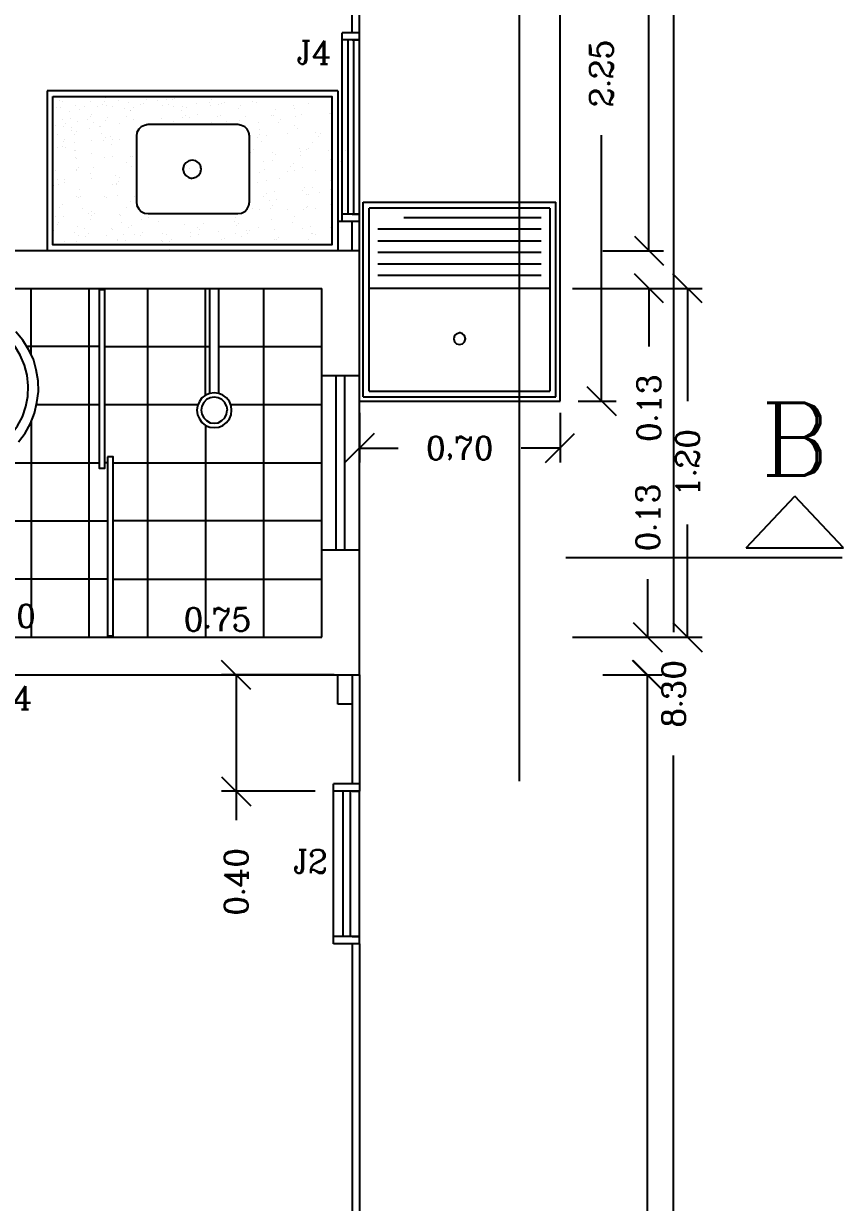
# Model space of a CAD drawing. Extents: x -7 to 295, y -11 to 39.
# Drawn here: x 162.625 to 165.446, y 18.774 to 22.831 of the extents above; entities that cross this region are included whole.
import ezdxf
from ezdxf.enums import TextEntityAlignment as Align

# ---------------------------------------------------------------- set-up
doc = ezdxf.new("R2010")
doc.units = 0
doc.header["$LTSCALE"] = 20
doc.linetypes.add('DASHED2', pattern=[0.375, 0.25, -0.125])
doc.layers.get('0').update_dxf_attribs({"linetype": 'CONTINUOUS'})
doc.layers.get('DEFPOINTS').update_dxf_attribs({"linetype": 'CONTINUOUS'})
for name, color, linetype in [('APARELHO', 1, 'CONTINUOUS'), ('CORTES', 6, 'CONTINUOUS'), ('COTAS', 244, 'CONTINUOUS'), ('DIM', 244, 'CONTINUOUS'), ('EQUIPAMENTO', 244, 'CONTINUOUS'), ('JANELA', 5, 'CONTINUOUS'), ('PAREDALV', 7, 'CONTINUOUS'), ('PAREDE', 250, 'CONTINUOUS'), ('PEN33', 7, 'CONTINUOUS'), ('PEN7', 7, 'CONTINUOUS'), ('PISO', 30, 'CONTINUOUS'), ('PORTA', 1, 'CONTINUOUS'), ('TEXTO', 244, 'CONTINUOUS'), ('VISTAP', 244, 'CONTINUOUS')]:
    doc.layers.add(name, color=color, linetype=linetype)
doc.styles.add('ROMANC', font='romanc.shx', dxfattribs={"height": 0.08})
doc.dimstyles.new('ROMANC', dxfattribs={"dimtxt": 0.1, "dimasz": 0.18, "dimexe": 0.05, "dimexo": 0.0625, "dimgap": 0.09, "dimtad": 0, "dimzin": 0, "dimtxsty": 'ROMANC', "dimblk1": 'NONE', "dimblk2": 'NONE', "dimsah": 1, "dimcen": 0.09, "dimclrd": 244, "dimclre": 244, "dimclrt": 244, "dimazin": 3, "dimtfac": 1, "dimtdec": 4, "dimtofl": 0, "dimtmove": 0, "dimatfit": 3, "dimtolj": 1, "dimtzin": 0})

# ---------------------------------------------------------------- blocks, each defined once
blk = doc.blocks.new('*X54')
at = {"color": 0, "linetype": 'CONTINUOUS'}
for p, q in [((5.852, -1.3009), (5.852, -1.3009)), ((5.8871, -1.3094), (5.8871, -1.3094)), ((5.8891, -1.3039), (5.8891, -1.3039)), ((5.9576, -1.3383), (5.9576, -1.3383)), ((6.015, -1.31), (6.015, -1.31)), ((6.0448, -1.3037), (6.0448, -1.3037)), ((6.1171, -1.3029), (6.1171, -1.3029)), ((6.15, -1.3052), (6.15, -1.3052)), ((6.2005, -1.3034), (6.2005, -1.3034)), ((6.2809, -1.3035), (6.2809, -1.3035)), ((5.8324, -1.3674), (5.8324, -1.3674)), ((5.9547, -1.3563), (5.9547, -1.3563)), ((5.9668, -1.3468), (5.9668, -1.3468)), ((5.9882, -1.3671), (5.9882, -1.3671)), ((6.0856, -1.3546), (6.0856, -1.3546)), ((6.1439, -1.3668), (6.1439, -1.3668)), ((6.1606, -1.3428), (6.1606, -1.3428)), ((6.2135, -1.3552), (6.2135, -1.3552)), ((6.2758, -1.3746), (6.2758, -1.3746)), ((6.2996, -1.3665), (6.2996, -1.3665)), ((6.3018, -1.3711), (6.3018, -1.3711)), ((5.8535, -1.3808), (5.8535, -1.3808)), ((5.8902, -1.4058), (5.8902, -1.4058)), ((5.9387, -1.4189), (5.9387, -1.4189)), ((6.0066, -1.41), (6.0066, -1.41)), ((6.0092, -1.3805), (6.0092, -1.3805)), ((6.0103, -1.3867), (6.0103, -1.3867)), ((6.0181, -1.4064), (6.0181, -1.4064)), ((6.0327, -1.4066), (6.0327, -1.4066)), ((6.0733, -1.4012), (6.0733, -1.4012)), ((6.1412, -1.3923), (6.1412, -1.3923)), ((6.1532, -1.4015), (6.1532, -1.4015)), ((6.1649, -1.3802), (6.1649, -1.3802)), ((6.1672, -1.3888), (6.1672, -1.3888)), ((6.2079, -1.3835), (6.2079, -1.3835)), ((6.2104, -1.3884), (6.2104, -1.3884)), ((6.2196, -1.3968), (6.2196, -1.3968)), ((6.284, -1.3998), (6.284, -1.3998)), ((6.3206, -1.3799), (6.3206, -1.3799)), ((5.86, -1.4305), (5.86, -1.4305)), ((5.872, -1.4277), (5.872, -1.4277)), ((5.8981, -1.4243), (5.8981, -1.4243)), ((5.9294, -1.4291), (5.9294, -1.4291)), ((5.9578, -1.4526), (5.9578, -1.4526)), ((6.0601, -1.4323), (6.0601, -1.4323)), ((6.0693, -1.4407), (6.0693, -1.4407)), ((6.0851, -1.4289), (6.0851, -1.4289)), ((6.0887, -1.451), (6.0887, -1.451)), ((6.2166, -1.4516), (6.2166, -1.4516)), ((6.2408, -1.4286), (6.2408, -1.4286)), ((6.2631, -1.4367), (6.2631, -1.4367)), ((5.8728, -1.4926), (5.8728, -1.4926)), ((5.9098, -1.4761), (5.9098, -1.4761)), ((5.919, -1.4846), (5.919, -1.4846)), ((6.0285, -1.4923), (6.0285, -1.4923)), ((6.1128, -1.4806), (6.1128, -1.4806)), ((6.1563, -1.4978), (6.1563, -1.4978)), ((6.1842, -1.492), (6.1842, -1.492)), ((6.2872, -1.4962), (6.2872, -1.4962)), ((6.3129, -1.4823), (6.3129, -1.4823)), ((6.3219, -1.4979), (6.3219, -1.4979)), ((6.3221, -1.4907), (6.3221, -1.4907)), ((5.8934, -1.5021), (5.8934, -1.5021)), ((5.8939, -1.506), (5.8939, -1.506)), ((5.9625, -1.5244), (5.9625, -1.5244)), ((6.0213, -1.5027), (6.0213, -1.5027)), ((6.0496, -1.5057), (6.0496, -1.5057)), ((6.0527, -1.5334), (6.0527, -1.5334)), ((6.0788, -1.53), (6.0788, -1.53)), ((6.1194, -1.5246), (6.1194, -1.5246)), ((6.1625, -1.5262), (6.1625, -1.5262)), ((6.1718, -1.5346), (6.1718, -1.5346)), ((6.1873, -1.5157), (6.1873, -1.5157)), ((6.2053, -1.5054), (6.2053, -1.5054)), ((6.2133, -1.5122), (6.2133, -1.5122)), ((6.254, -1.5069), (6.254, -1.5069)), ((5.8502, -1.56), (5.8502, -1.56)), ((5.9181, -1.5511), (5.9181, -1.5511)), ((5.9442, -1.5477), (5.9442, -1.5477)), ((5.961, -1.549), (5.961, -1.549)), ((5.9698, -1.5543), (5.9698, -1.5543)), ((5.9848, -1.5423), (5.9848, -1.5423)), ((6.0122, -1.57), (6.0122, -1.57)), ((6.0215, -1.5785), (6.0215, -1.5785)), ((6.0919, -1.5473), (6.0919, -1.5473)), ((6.1255, -1.5541), (6.1255, -1.5541)), ((6.2153, -1.5745), (6.2153, -1.5745)), ((6.2198, -1.5479), (6.2198, -1.5479)), ((6.2812, -1.5538), (6.2812, -1.5538)), ((5.8619, -1.6139), (5.8619, -1.6139)), ((5.8712, -1.6224), (5.8712, -1.6224)), ((5.8965, -1.5984), (5.8965, -1.5984)), ((5.9132, -1.6178), (5.9132, -1.6178)), ((6.265, -1.6201), (6.265, -1.6201)), ((6.2903, -1.5925), (6.2903, -1.5925)), ((5.9147, -1.6622), (5.9147, -1.6622)), ((6.2334, -1.639), (6.2334, -1.639)), ((6.2457, -1.6306), (6.2457, -1.6306)), ((6.2594, -1.6356), (6.2594, -1.6356)), ((6.2742, -1.6285), (6.2742, -1.6285)), ((6.3001, -1.6303), (6.3001, -1.6303)), ((5.8545, -1.6798), (5.8545, -1.6798)), ((5.8557, -1.6888), (5.8557, -1.6888)), ((5.8963, -1.6834), (5.8963, -1.6834)), ((5.8997, -1.6948), (5.8997, -1.6948)), ((6.2935, -1.6889), (6.2935, -1.6889)), ((6.3177, -1.6684), (6.3177, -1.6684)), ((6.3216, -1.679), (6.3216, -1.679)), ((6.265, -1.7424), (6.265, -1.7424)), ((5.8322, -1.7465), (5.8322, -1.7465)), ((6.2795, -1.7624), (6.2795, -1.7624)), ((6.2861, -1.7558), (6.2861, -1.7558)), ((6.3055, -1.759), (6.3055, -1.759)), ((5.8668, -1.8), (5.8668, -1.8)), ((5.8758, -1.8156), (5.8758, -1.8156)), ((5.8949, -1.805), (5.8949, -1.805)), ((5.9018, -1.8122), (5.9018, -1.8122)), ((5.9028, -1.7911), (5.9028, -1.7911)), ((6.0669, -1.8017), (6.0669, -1.8017)), ((6.0761, -1.8102), (6.0761, -1.8102)), ((6.077, -1.7891), (6.077, -1.7891)), ((6.2699, -1.8062), (6.2699, -1.8062)), ((6.2966, -1.7852), (6.2966, -1.7852)), ((5.8354, -1.8429), (5.8354, -1.8429)), ((5.9166, -1.8456), (5.9166, -1.8456)), ((5.9258, -1.8541), (5.9258, -1.8541)), ((6.3197, -1.8518), (6.3197, -1.8518)), ((6.3289, -1.8602), (6.3289, -1.8602)), ((5.8383, -1.8685), (5.8383, -1.8685)), ((5.8593, -1.8819), (5.8593, -1.8819)), ((5.906, -1.8875), (5.906, -1.8875)), ((6.2577, -1.8948), (6.2577, -1.8948)), ((6.2998, -1.8815), (6.2998, -1.8815)), ((6.3054, -1.8676), (6.3054, -1.8676)), ((6.3256, -1.8858), (6.3256, -1.8858)), ((6.3265, -1.881), (6.3265, -1.881)), ((5.8385, -1.9392), (5.8385, -1.9392)), ((5.9219, -1.939), (5.9219, -1.939)), ((6.2324, -1.9333), (6.2324, -1.9333)), ((6.2467, -1.9297), (6.2467, -1.9297)), ((5.8539, -1.9479), (5.8539, -1.9479)), ((5.8688, -1.9834), (5.8688, -1.9834)), ((5.9091, -1.9838), (5.9091, -1.9838)), ((6.037, -1.9844), (6.037, -1.9844)), ((6.1721, -1.9796), (6.1721, -1.9796)), ((6.3029, -1.9779), (6.3029, -1.9779)), ((5.878, -1.9919), (5.878, -1.9919)), ((5.8786, -1.9937), (5.8786, -1.9937)), ((5.8997, -2.0071), (5.8997, -2.0071)), ((6.0344, -1.9934), (6.0344, -1.9934)), ((6.0554, -2.0068), (6.0554, -2.0068)), ((6.0718, -1.9878), (6.0718, -1.9878)), ((6.1901, -1.9931), (6.1901, -1.9931)), ((6.2111, -2.0065), (6.2111, -2.0065)), ((6.2371, -2.0269), (6.2371, -2.0269)), ((6.2632, -2.0235), (6.2632, -2.0235)), ((6.2719, -1.9896), (6.2719, -1.9896)), ((6.2811, -1.998), (6.2811, -1.998)), ((6.3038, -2.0182), (6.3038, -2.0182)), ((5.8417, -2.0356), (5.8417, -2.0356)), ((5.9215, -2.0317), (5.9215, -2.0317)), ((5.9679, -2.0624), (5.9679, -2.0624)), ((5.9756, -2.0555), (5.9756, -2.0555)), ((5.9767, -2.0307), (5.9767, -2.0307)), ((5.994, -2.0589), (5.994, -2.0589)), ((6.0346, -2.0536), (6.0346, -2.0536)), ((6.1025, -2.0447), (6.1025, -2.0447)), ((6.1076, -2.029), (6.1076, -2.029)), ((6.1216, -2.0334), (6.1216, -2.0334)), ((6.1286, -2.0412), (6.1286, -2.0412)), ((6.1308, -2.0419), (6.1308, -2.0419)), ((6.1313, -2.0552), (6.1313, -2.0552)), ((6.1692, -2.0359), (6.1692, -2.0359)), ((6.2355, -2.0296), (6.2355, -2.0296)), ((6.287, -2.0549), (6.287, -2.0549)), ((6.3246, -2.0379), (6.3246, -2.0379)), ((5.8334, -2.0801), (5.8334, -2.0801)), ((5.8594, -2.0767), (5.8594, -2.0767)), ((5.9, -2.0713), (5.9, -2.0713)), ((5.9123, -2.0801), (5.9123, -2.0801)), ((5.9712, -2.0773), (5.9712, -2.0773)), ((5.9805, -2.0858), (5.9805, -2.0858)), ((6.0402, -2.0808), (6.0402, -2.0808)), ((6.1743, -2.0817), (6.1743, -2.0817)), ((6.1752, -2.0759), (6.1752, -2.0759)), ((6.3061, -2.0742), (6.3061, -2.0742)), ((5.8302, -2.1297), (5.8302, -2.1297)), ((5.8448, -2.1319), (5.8448, -2.1319)), ((5.919, -2.1189), (5.919, -2.1189)), ((5.9401, -2.1323), (5.9401, -2.1323)), ((5.9799, -2.127), (5.9799, -2.127)), ((6.024, -2.1256), (6.024, -2.1256)), ((6.0747, -2.1186), (6.0747, -2.1186)), ((6.0958, -2.132), (6.0958, -2.132)), ((6.1108, -2.1254), (6.1108, -2.1254)), ((6.224, -2.1273), (6.224, -2.1273)), ((6.2304, -2.1183), (6.2304, -2.1183)), ((6.2333, -2.1358), (6.2333, -2.1358)), ((6.2387, -2.126), (6.2387, -2.126)), ((6.2515, -2.1317), (6.2515, -2.1317)), ((6.3093, -2.1469), (6.3093, -2.1469)), ((5.8603, -2.1809), (5.8603, -2.1809)), ((5.8737, -2.1695), (5.8737, -2.1695)), ((5.9154, -2.1765), (5.9154, -2.1765)), ((6.014, -2.1858), (6.014, -2.1858)), ((6.016, -2.1807), (6.016, -2.1807)), ((6.0401, -2.1823), (6.0401, -2.1823)), ((6.0433, -2.1771), (6.0433, -2.1771)), ((6.0737, -2.1712), (6.0737, -2.1712)), ((6.0807, -2.177), (6.0807, -2.177)), ((6.0829, -2.1797), (6.0829, -2.1797)), ((6.1486, -2.168), (6.1486, -2.168)), ((6.1717, -2.1804), (6.1717, -2.1804)), ((6.1747, -2.1646), (6.1747, -2.1646)), ((6.1784, -2.1722), (6.1784, -2.1722)), ((6.2153, -2.1593), (6.2153, -2.1593)), ((6.2768, -2.1757), (6.2768, -2.1757)), ((6.2832, -2.1503), (6.2832, -2.1503)), ((6.3092, -2.1706), (6.3092, -2.1706)), ((6.3274, -2.1801), (6.3274, -2.1801)), ((5.848, -2.2282), (5.848, -2.2282)), ((5.8795, -2.2035), (5.8795, -2.2035)), ((5.9055, -2.2001), (5.9055, -2.2001)), ((5.9234, -2.2151), (5.9234, -2.2151)), ((5.9326, -2.2236), (5.9326, -2.2236)), ((5.9461, -2.1947), (5.9461, -2.1947)), ((5.983, -2.2234), (5.983, -2.2234)), ((6.1139, -2.2217), (6.1139, -2.2217)), ((6.1264, -2.2195), (6.1264, -2.2195)), ((6.2418, -2.2223), (6.2418, -2.2223)), ((6.3265, -2.2213), (6.3265, -2.2213)), ((6.3357, -2.2297), (6.3357, -2.2297)), ((5.9594, -2.2441), (5.9594, -2.2441)), ((5.9805, -2.2575), (5.9805, -2.2575)), ((6.1151, -2.2438), (6.1151, -2.2438)), ((6.1362, -2.2572), (6.1362, -2.2572)), ((6.2708, -2.2435), (6.2708, -2.2435)), ((6.2919, -2.2569), (6.2919, -2.2569))]:
    blk.add_line(p, q, dxfattribs=at)
blk = doc.blocks.new('*D65')
at = {"layer": 'DEFPOINTS', "color": 0, "linetype": 'BYBLOCK'}
for p in [(149.1784, 7.5459), (146.9784, 7.473), (149.1784, 7.473)]:
    blk.add_point(p, dxfattribs=at)
at = {"color": 244, "linetype": 'BYBLOCK', "insert": (148.0784, 7.5459), "char_height": 0.08, "attachment_point": 5, "style": 'ROMANC'}
blk.add_mtext('\\A1;2.20', dxfattribs=at)
blk = doc.blocks.new('_OBLIQUE')
at = {"color": 0, "linetype": 'BYBLOCK'}
blk.add_line((-0.5, -0.5), (0.5, 0.5), dxfattribs=at)
blk = doc.blocks.new('*D66')
at = {"layer": 'DEFPOINTS', "color": 0, "linetype": 'BYBLOCK'}
for p in [(146.8484, 7.343), (149.2834, 7.343), (149.2834, 7.2644)]:
    blk.add_point(p, dxfattribs=at)
at = {"color": 244, "linetype": 'BYBLOCK', "insert": (148.0659, 7.2644), "char_height": 0.08, "attachment_point": 5, "style": 'ROMANC'}
blk.add_mtext('\\A1;2.44', dxfattribs=at)
blk = doc.blocks.new('*D69')
at = {"color": 244, "linetype": 'BYBLOCK'}
for p, q in [((149.3459, 7.343), (149.5481, 7.343)), ((149.4981, 7.343), (149.4981, 5.4599)), ((149.4981, 3.153), (149.4981, 5.0361)), ((149.3459, 3.153), (149.5481, 3.153))]:
    blk.add_line(p, q, dxfattribs=at)
at = {"layer": 'DEFPOINTS', "color": 0, "linetype": 'BYBLOCK'}
for p in [(149.2834, 7.343), (149.2834, 3.153), (149.4981, 3.153)]:
    blk.add_point(p, dxfattribs=at)
at = {"color": 244, "linetype": 'BYBLOCK', "xscale": 0.1, "yscale": 0.1, "zscale": 0.1}
for p, rotation in [((149.4981, 7.343), 90), ((149.4981, 3.153), 270)]:
    blk.add_blockref('_OBLIQUE', p, dxfattribs=dict(at, rotation=rotation))
at = {"color": 244, "linetype": 'BYBLOCK', "insert": (149.4981, 5.248), "char_height": 0.08, "attachment_point": 5, "rotation": 90, "style": 'ROMANC'}
blk.add_mtext('\\A1;4.19', dxfattribs=at)
blk = doc.blocks.new('*D70')
at = {"color": 244, "linetype": 'BYBLOCK'}
for p, q in [((149.5001, 7.473), (149.5001, 7.673)), ((149.2409, 7.473), (149.5501, 7.473)), ((149.3459, 7.343), (149.5501, 7.343)), ((149.5001, 7.343), (149.5001, 7.343))]:
    blk.add_line(p, q, dxfattribs=at)
at = {"layer": 'DEFPOINTS', "color": 0, "linetype": 'BYBLOCK'}
for p in [(149.1784, 7.473), (149.5001, 7.473), (149.2834, 7.343)]:
    blk.add_point(p, dxfattribs=at)
at = {"color": 244, "linetype": 'BYBLOCK', "xscale": 0.1, "yscale": 0.1, "zscale": 0.1}
for p, rotation in [((149.5001, 7.473), 270), ((149.5001, 7.343), 90)]:
    blk.add_blockref('_OBLIQUE', p, dxfattribs=dict(at, rotation=rotation))
at = {"color": 244, "linetype": 'BYBLOCK', "insert": (149.5001, 7.8849), "char_height": 0.08, "attachment_point": 5, "rotation": 90, "style": 'ROMANC'}
blk.add_mtext('\\A1;0.13', dxfattribs=at)
blk = doc.blocks.new('*D71')
at = {"color": 244, "linetype": 'BYBLOCK'}
for p, q in [((149.3459, 8.803), (149.5541, 8.803)), ((149.5041, 8.803), (149.5041, 8.803)), ((149.2409, 8.673), (149.5541, 8.673)), ((149.5041, 8.673), (149.5041, 8.473))]:
    blk.add_line(p, q, dxfattribs=at)
at = {"layer": 'DEFPOINTS', "color": 0, "linetype": 'BYBLOCK'}
for p in [(149.2834, 8.803), (149.1784, 8.673), (149.5041, 8.673)]:
    blk.add_point(p, dxfattribs=at)
at = {"color": 244, "linetype": 'BYBLOCK', "xscale": 0.1, "yscale": 0.1, "zscale": 0.1}
for p, rotation in [((149.5041, 8.803), 270), ((149.5041, 8.673), 90)]:
    blk.add_blockref('_OBLIQUE', p, dxfattribs=dict(at, rotation=rotation))
at = {"color": 244, "linetype": 'BYBLOCK', "insert": (149.5041, 8.2611), "char_height": 0.08, "attachment_point": 5, "rotation": 90, "style": 'ROMANC'}
blk.add_mtext('\\A1;0.13', dxfattribs=at)
blk = doc.blocks.new('*D72')
at = {"color": 244, "linetype": 'BYBLOCK'}
for p, q in [((149.3459, 11.403), (149.5541, 11.403)), ((149.5041, 11.403), (149.5041, 10.3149)), ((149.5041, 8.803), (149.5041, 9.8911)), ((149.3459, 8.803), (149.5541, 8.803))]:
    blk.add_line(p, q, dxfattribs=at)
at = {"layer": 'DEFPOINTS', "color": 0, "linetype": 'BYBLOCK'}
for p in [(149.2834, 11.403), (149.2834, 8.803), (149.5041, 8.803)]:
    blk.add_point(p, dxfattribs=at)
at = {"color": 244, "linetype": 'BYBLOCK', "xscale": 0.1, "yscale": 0.1, "zscale": 0.1}
for p, rotation in [((149.5041, 11.403), 90), ((149.5041, 8.803), 270)]:
    blk.add_blockref('_OBLIQUE', p, dxfattribs=dict(at, rotation=rotation))
at = {"color": 244, "linetype": 'BYBLOCK', "insert": (149.5041, 10.103), "char_height": 0.08, "attachment_point": 5, "rotation": 90, "style": 'ROMANC'}
blk.add_mtext('\\A1;2.60', dxfattribs=at)
blk = doc.blocks.new('*D73')
at = {"color": 244, "linetype": 'BYBLOCK'}
for p, q in [((149.2409, 8.673), (149.687, 8.673)), ((149.637, 8.673), (149.637, 8.2849)), ((149.637, 7.473), (149.637, 7.8611)), ((149.2409, 7.473), (149.687, 7.473))]:
    blk.add_line(p, q, dxfattribs=at)
at = {"layer": 'DEFPOINTS', "color": 0, "linetype": 'BYBLOCK'}
for p in [(149.1784, 8.673), (149.1784, 7.473), (149.637, 7.473)]:
    blk.add_point(p, dxfattribs=at)
at = {"color": 244, "linetype": 'BYBLOCK', "xscale": 0.1, "yscale": 0.1, "zscale": 0.1}
for p, rotation in [((149.637, 8.673), 90), ((149.637, 7.473), 270)]:
    blk.add_blockref('_OBLIQUE', p, dxfattribs=dict(at, rotation=rotation))
at = {"color": 244, "linetype": 'BYBLOCK', "insert": (149.637, 8.073), "char_height": 0.08, "attachment_point": 5, "rotation": 90, "style": 'ROMANC'}
blk.add_mtext('\\A1;1.20', dxfattribs=at)
blk = doc.blocks.new('*D74')
at = {"color": 244, "linetype": 'BYBLOCK'}
for p, q in [((149.3709, 11.428), (150.4395, 11.428)), ((150.3895, 11.428), (150.3895, 7.4899)), ((150.3895, 3.128), (150.3895, 7.0661)), ((149.3709, 3.128), (150.4395, 3.128))]:
    blk.add_line(p, q, dxfattribs=at)
at = {"layer": 'DEFPOINTS', "color": 0, "linetype": 'BYBLOCK'}
for p in [(149.3084, 11.428), (149.3084, 3.128), (150.3895, 3.128)]:
    blk.add_point(p, dxfattribs=at)
at = {"color": 244, "linetype": 'BYBLOCK', "xscale": 0.1, "yscale": 0.1, "zscale": 0.1}
for p, rotation in [((150.3895, 11.428), 90), ((150.3895, 3.128), 270)]:
    blk.add_blockref('_OBLIQUE', p, dxfattribs=dict(at, rotation=rotation))
at = {"color": 244, "linetype": 'BYBLOCK', "insert": (150.3895, 7.278), "char_height": 0.08, "attachment_point": 5, "rotation": 90, "style": 'ROMANC'}
blk.add_mtext('\\A1;8.30', dxfattribs=at)
blk = doc.blocks.new('*D75')
at = {"color": 244, "linetype": 'BYBLOCK'}
for p, q in [((149.3084, 7.6605), (149.3084, 7.4894)), ((149.9985, 7.6605), (149.9985, 7.4894)), ((149.3084, 7.5394), (149.4415, 7.5394)), ((149.9985, 7.5394), (149.8653, 7.5394))]:
    blk.add_line(p, q, dxfattribs=at)
at = {"layer": 'DEFPOINTS', "color": 0, "linetype": 'BYBLOCK'}
for p in [(149.3084, 7.723), (149.9985, 7.723), (149.9985, 7.5394)]:
    blk.add_point(p, dxfattribs=at)
at = {"color": 244, "linetype": 'BYBLOCK', "xscale": 0.1, "yscale": 0.1, "zscale": 0.1, "rotation": 180}
blk.add_blockref('_OBLIQUE', (149.3084, 7.5394), dxfattribs=at)
at = {"color": 244, "linetype": 'BYBLOCK', "xscale": 0.1, "yscale": 0.1, "zscale": 0.1}
blk.add_blockref('_OBLIQUE', (149.9985, 7.5394), dxfattribs=at)
at = {"color": 244, "linetype": 'BYBLOCK', "insert": (149.6534, 7.5394), "char_height": 0.08, "attachment_point": 5, "style": 'ROMANC'}
blk.add_mtext('\\A1;{0,70}', dxfattribs=at)
blk = doc.blocks.new('*D77')
at = {"color": 244, "linetype": 'BYBLOCK'}
for p, q in [((149.2209, 7.343), (148.8339, 7.343)), ((148.8839, 7.343), (148.8839, 6.943)), ((149.1559, 6.943), (148.8339, 6.943)), ((148.8839, 6.943), (148.8839, 6.843))]:
    blk.add_line(p, q, dxfattribs=at)
at = {"layer": 'DEFPOINTS', "color": 0, "linetype": 'BYBLOCK'}
for p in [(149.2834, 7.343), (148.8839, 6.943), (149.2184, 6.943)]:
    blk.add_point(p, dxfattribs=at)
at = {"color": 244, "linetype": 'BYBLOCK', "xscale": 0.1, "yscale": 0.1, "zscale": 0.1}
for p, rotation in [((148.8839, 7.343), 90), ((148.8839, 6.943), 270)]:
    blk.add_blockref('_OBLIQUE', p, dxfattribs=dict(at, rotation=rotation))
at = {"color": 244, "linetype": 'BYBLOCK', "insert": (148.8839, 6.6311), "char_height": 0.08, "attachment_point": 5, "rotation": 90, "style": 'ROMANC'}
blk.add_mtext('\\A1;0.40', dxfattribs=at)
blk = doc.blocks.new('*D220')
at = {"color": 244, "linetype": 'BYBLOCK'}
for p, q in [((159.456, 16.5318), (159.456, 16.6499)), ((160.456, 16.5568), (160.456, 16.6499)), ((159.456, 16.5999), (159.7441, 16.5999)), ((160.456, 16.5999), (160.1679, 16.5999))]:
    blk.add_line(p, q, dxfattribs=at)
at = {"layer": 'DEFPOINTS', "color": 0, "linetype": 'BYBLOCK'}
for p in [(163.651, 20.7802), (162.9335, 20.7243), (163.651, 20.7193), (160.456, 16.5999), (159.456, 16.4693), (160.456, 16.4943)]:
    blk.add_point(p, dxfattribs=at)
at = {"color": 244, "linetype": 'BYBLOCK', "xscale": 0.1, "yscale": 0.1, "zscale": 0.1, "rotation": 180}
blk.add_blockref('_OBLIQUE', (159.456, 16.5999), dxfattribs=at)
at = {"color": 244, "linetype": 'BYBLOCK', "xscale": 0.1, "yscale": 0.1, "zscale": 0.1}
blk.add_blockref('_OBLIQUE', (160.456, 16.5999), dxfattribs=at)
at = {"color": 244, "linetype": 'BYBLOCK', "char_height": 0.08, "attachment_point": 5, "style": 'ROMANC'}
for s, insert in [('\\A1;{0.75}', (163.2923, 20.7802)), ('\\A1;1.00', (159.956, 16.5999))]:
    blk.add_mtext(s, dxfattribs=dict(at, insert=insert))
blk = doc.blocks.new('*D221')
at = {"color": 244, "linetype": 'BYBLOCK'}
for p, q in [((157.781, 25.2464), (157.781, 25.519)), ((163.781, 25.2464), (163.781, 25.519)), ((157.781, 25.469), (160.5691, 25.469)), ((163.781, 25.469), (160.9929, 25.469)), ((164.5336, 23.7859), (164.6638, 23.7859)), ((164.6138, 23.7859), (164.6138, 22.8708)), ((164.6138, 21.5319), (164.6138, 22.447)), ((164.5336, 21.5319), (164.6638, 21.5319))]:
    blk.add_line(p, q, dxfattribs=at)
at = {"layer": 'DEFPOINTS', "color": 0, "linetype": 'BYBLOCK'}
for p in [(163.781, 25.469), (157.781, 25.1839), (163.781, 25.1839), (164.4711, 23.7859), (164.4711, 21.5319), (164.6138, 21.5319)]:
    blk.add_point(p, dxfattribs=at)
at = {"color": 244, "linetype": 'BYBLOCK', "xscale": 0.1, "yscale": 0.1, "zscale": 0.1}
for p, rotation in [((157.781, 25.469), 180), ((164.6138, 23.7859), 90), ((164.6138, 21.5319), 270)]:
    blk.add_blockref('_OBLIQUE', p, dxfattribs=dict(at, rotation=rotation))
blk.add_blockref('_OBLIQUE', (163.781, 25.469), dxfattribs=at)
at = {"color": 244, "linetype": 'BYBLOCK', "insert": (160.781, 25.469), "char_height": 0.08, "attachment_point": 5, "style": 'ROMANC'}
blk.add_mtext('\\A1;6.00', dxfattribs=at)
at = {"color": 244, "linetype": 'BYBLOCK', "insert": (164.6138, 22.6589), "char_height": 0.08, "attachment_point": 5, "rotation": 90, "style": 'ROMANC'}
blk.add_mtext('\\A1;2.25', dxfattribs=at)

msp = doc.modelspace()

# ---------------------------------------------------------------- linework, layer by layer
at = {"layer": 'APARELHO', "color": 244}
for points in [[(163.7941, 22.2159), (164.4566, 22.2159)], [(163.7941, 21.5459), (163.7941, 22.2159)], [(164.4366, 22.1959), (163.8141, 22.1959)], [(163.8141, 21.5659), (163.8141, 22.1959)], [(164.4366, 22.1959), (164.4366, 21.5659)], [(164.4566, 21.5459), (164.4566, 22.2159)], [(163.9341, 22.1634), (164.4066, 22.1634)], [(164.4066, 22.1234), (163.8441, 22.1234)], [(163.8441, 22.0834), (164.4066, 22.0834)], [(164.4066, 22.0434), (163.8441, 22.0434)], [(163.8441, 22.0034), (164.4066, 22.0034)], [(164.4066, 21.9634), (163.8441, 21.9634)], [(163.266, 21.558), (163.266, 21.9193)], [(163.296, 21.9193), (163.296, 21.558)], [(163.8141, 21.9197), (164.4366, 21.9197)], [(162.6073, 21.3918), (162.6298, 21.4218), (162.6485, 21.4543), (162.6623, 21.4905), (162.671, 21.5268), (162.676, 21.5643), (162.6748, 21.6018), (162.6685, 21.6393), (162.6585, 21.6755), (162.6423, 21.7093), (162.6223, 21.7418), (162.5985, 21.7705)], [(164.1154, 21.7634), (164.1079, 21.7572), (164.1054, 21.7459), (164.1079, 21.7359), (164.1154, 21.7284), (164.1254, 21.7259), (164.1354, 21.7284), (164.1429, 21.7359), (164.1454, 21.7459), (164.1429, 21.7572), (164.1354, 21.7634), (164.1254, 21.7672)], [(164.1154, 21.7634), (164.1254, 21.7672)], [(162.5823, 21.4168), (162.6035, 21.4468), (162.621, 21.478), (162.6323, 21.513), (162.6398, 21.548), (162.641, 21.5843), (162.6373, 21.6205), (162.6285, 21.6555), (162.6135, 21.6893), (162.5948, 21.7205)], [(163.341, 21.5005), (163.3398, 21.5155), (163.3335, 21.5305), (163.3235, 21.543), (163.311, 21.5518), (163.2973, 21.558), (163.281, 21.5605), (163.266, 21.558), (163.251, 21.5518), (163.2385, 21.543), (163.2298, 21.5305), (163.2235, 21.5155), (163.221, 21.5005), (163.2235, 21.4843), (163.2298, 21.4705), (163.2385, 21.458), (163.251, 21.448), (163.266, 21.4418), (163.281, 21.4405), (163.2973, 21.4418), (163.311, 21.448), (163.3235, 21.458), (163.3335, 21.4705), (163.3398, 21.4843), (163.341, 21.5005)], [(163.3235, 21.5143), (163.3173, 21.5268), (163.3073, 21.5368), (163.2948, 21.543), (163.281, 21.5455), (163.2673, 21.543), (163.2548, 21.5368), (163.2448, 21.5268), (163.2385, 21.5143), (163.236, 21.5005), (163.2385, 21.4868), (163.2448, 21.4743), (163.2548, 21.4643), (163.2673, 21.4568), (163.281, 21.4555), (163.2948, 21.4568), (163.3073, 21.4643), (163.3173, 21.4743), (163.3235, 21.4868), (163.326, 21.5005)], [(163.7941, 21.5459), (164.4566, 21.5459)], [(163.8141, 21.5659), (164.4366, 21.5659)], [(163.3235, 21.5143), (163.326, 21.5005)]]:
    msp.add_lwpolyline(points, dxfattribs=at)
at = {"layer": 'CORTES', "linetype": 'CONTINUOUS'}
for p, q in [((165.112, 21.0264), (165.2792, 21.2043)), ((165.4465, 21.0264), (165.2792, 21.2043)), ((165.112, 21.0264), (165.4465, 21.0264)), ((164.4916, 20.9935), (165.4426, 20.9935))]:
    msp.add_line(p, q, dxfattribs=at)
at = {"layer": 'DIM', "color": 30, "linetype": 'DASHED2'}
msp.add_line((164.331, 25.2243), (164.331, 15.8243), dxfattribs=at)
at = {"layer": 'EQUIPAMENTO', "color": 30, "linetype": 'CONTINUOUS'}
for points in [[(163.6114, 22.7268), (163.6114, 22.7268)], [(163.6267, 22.7293), (163.6267, 22.7293)], [(163.6401, 22.7243), (163.6401, 22.7243)], [(163.6476, 22.7331), (163.6476, 22.7331)], [(163.6567, 22.7231), (163.6567, 22.7231)], [(162.706, 22.5993), (162.706, 22.0493)], [(163.706, 22.5993), (162.706, 22.5993)], [(163.706, 22.5993), (163.706, 22.1493)], [(162.726, 22.5793), (163.686, 22.5793), (163.686, 22.0693), (162.726, 22.0693), (162.726, 22.5793)], [(162.7485, 22.5668), (162.7485, 22.5668)], [(162.7973, 22.578), (162.7973, 22.578)], [(162.9023, 22.563), (162.9023, 22.563)], [(162.9848, 22.5605), (162.9848, 22.5605)], [(163.086, 22.5643), (163.086, 22.5643)], [(163.1373, 22.5705), (163.1373, 22.5705)], [(163.2198, 22.5568), (163.2198, 22.5568)], [(163.2635, 22.5605), (163.2635, 22.5605)], [(163.2723, 22.5693), (163.2723, 22.5693)], [(163.316, 22.5605), (163.316, 22.5605)], [(163.4123, 22.563), (163.4123, 22.563)], [(162.7373, 22.5405), (162.7373, 22.5405)], [(162.7523, 22.5405), (162.7523, 22.5405)], [(162.8335, 22.5443), (162.8335, 22.5443)], [(162.8598, 22.5193), (162.8598, 22.5193)], [(162.881, 22.5455), (162.881, 22.5455)], [(162.8948, 22.553), (162.8948, 22.553)], [(162.931, 22.5468), (162.931, 22.5468)], [(162.971, 22.5393), (162.971, 22.5393)], [(163.0273, 22.5505), (163.0273, 22.5505)], [(163.1235, 22.553), (163.1235, 22.553)], [(163.141, 22.5443), (163.141, 22.5443)], [(163.1735, 22.5443), (163.1735, 22.5443)], [(163.2235, 22.5168), (163.2235, 22.5168)], [(163.2685, 22.5493), (163.2685, 22.5493)], [(162.7348, 22.4793), (162.7348, 22.4793)], [(162.7573, 22.4993), (162.7573, 22.4993)], [(162.7898, 22.473), (162.7898, 22.473)], [(162.846, 22.4993), (162.846, 22.4993)], [(162.8548, 22.5093), (162.8548, 22.5093)], [(162.886, 22.4768), (162.886, 22.4768)], [(162.8898, 22.478), (162.8898, 22.478)], [(163.0135, 22.2168), (163.0148, 22.2043), (163.021, 22.193), (163.0298, 22.1843), (163.041, 22.178), (163.0535, 22.1768), (163.3623, 22.1768), (163.3748, 22.178), (163.386, 22.1843), (163.3948, 22.193), (163.3998, 22.2043), (163.4023, 22.2168), (163.4023, 22.443), (163.3998, 22.4555), (163.3948, 22.4668), (163.386, 22.4755), (163.3748, 22.4805), (163.3623, 22.483), (163.0535, 22.483), (163.041, 22.4805), (163.0298, 22.4755), (163.021, 22.4668), (163.0148, 22.4555), (163.0135, 22.443), (163.0135, 22.2168)], [(163.0785, 22.483), (163.0785, 22.483)], [(163.236, 22.4855), (163.236, 22.4855)], [(163.271, 22.4893), (163.271, 22.4893)], [(162.7998, 22.4505), (162.7998, 22.4505)], [(162.8085, 22.4605), (162.8085, 22.4605)], [(162.8935, 22.4518), (162.8935, 22.4518)], [(162.7423, 22.4055), (162.7423, 22.4055)], [(162.7598, 22.4068), (162.7598, 22.4068)], [(162.7673, 22.4318), (162.7673, 22.4318)], [(162.7698, 22.4055), (162.7698, 22.4055)], [(162.7985, 22.423), (162.7985, 22.423)], [(163.2173, 22.3005), (163.2273, 22.308), (163.2335, 22.318), (163.236, 22.3293), (163.2335, 22.3418), (163.2273, 22.3518), (163.2173, 22.358), (163.2048, 22.3605), (163.1935, 22.358), (163.1835, 22.3518), (163.176, 22.3418), (163.1735, 22.3293), (163.176, 22.318), (163.1835, 22.308), (163.1935, 22.3005), (163.2048, 22.298)], [(162.7348, 22.3243), (162.7348, 22.3243)], [(162.7448, 22.2755), (162.7448, 22.2755)], [(163.2173, 22.3005), (163.2048, 22.298)], [(162.7498, 22.198), (162.7498, 22.198)], [(162.7585, 22.2068), (162.7585, 22.2068)], [(162.7348, 22.168), (162.7348, 22.168)], [(163.0323, 22.1568), (163.0323, 22.1568)], [(163.236, 22.1743), (163.236, 22.1743)], [(162.7435, 22.1468), (162.7435, 22.1468)], [(162.7985, 22.1118), (162.7985, 22.1118)], [(163.0348, 22.1118), (163.0348, 22.1118)], [(163.3948, 22.1093), (163.3948, 22.1093)], [(163.4035, 22.118), (163.4035, 22.118)], [(162.8485, 22.1068), (162.8485, 22.1068)], [(163.026, 22.1018), (163.026, 22.1018)], [(163.1985, 22.0993), (163.1985, 22.0993)], [(163.3735, 22.0993), (163.3735, 22.0993)], [(163.6292, 22.1046), (163.6292, 22.1046)]]:
    msp.add_lwpolyline(points, dxfattribs=at)
at = {"layer": 'JANELA', "color": 1}
for p, q in [((163.7409, 22.7743), (163.7409, 22.1743)), ((163.7609, 22.7743), (163.7609, 22.1743)), ((163.701, 21.0193), (163.701, 21.6193)), ((163.731, 21.0193), (163.731, 21.6193)), ((163.7235, 20.1893), (163.7235, 19.6893)), ((163.7485, 20.1893), (163.7485, 19.6893))]:
    msp.add_line(p, q, dxfattribs=at)
at = {"layer": 'JANELA', "color": 244}
for p, q in [((163.651, 21.0193), (163.651, 21.6193)), ((163.781, 21.0193), (163.781, 21.6193))]:
    msp.add_line(p, q, dxfattribs=at)
at = {"layer": 'PAREDALV'}
for p, q in [((161.321, 22.0493), (163.781, 22.0493)), ((163.781, 21.6193), (163.781, 22.0493)), ((161.451, 21.9193), (163.651, 21.9193)), ((163.651, 21.6193), (163.651, 21.9193)), ((163.651, 21.6193), (163.781, 21.6193)), ((163.651, 20.7193), (163.651, 21.0193)), ((163.651, 21.0193), (163.781, 21.0193)), ((163.781, 20.5893), (163.781, 21.0193)), ((161.451, 20.7193), (163.651, 20.7193)), ((161.321, 20.5893), (163.781, 20.5893))]:
    msp.add_line(p, q, dxfattribs=at)
at = {"layer": 'PAREDE'}
for p, q in [((163.756, 22.7993), (163.756, 22.9618)), ((163.781, 22.7743), (163.781, 22.9618)), ((163.721, 22.7743), (163.721, 22.7993)), ((163.781, 22.7993), (163.756, 22.7993)), ((163.781, 22.0493), (163.781, 22.2368)), ((163.721, 22.1493), (163.721, 22.1743)), ((163.781, 22.1493), (163.756, 22.1493)), ((163.756, 22.0493), (163.756, 22.1493)), ((163.756, 20.5893), (163.756, 20.2143)), ((163.781, 20.5893), (163.781, 20.1893)), ((163.691, 20.1893), (163.691, 20.2143)), ((163.691, 19.6643), (163.691, 19.6893)), ((163.781, 19.6643), (163.781, 19.6893)), ((163.756, 19.6643), (163.756, 16.3993)), ((163.781, 19.6643), (163.781, 16.3743))]:
    msp.add_line(p, q, dxfattribs=at)
at = {"layer": 'PAREDE', "color": 250}
for p, q in [((163.756, 22.7993), (163.721, 22.7993)), ((163.781, 22.7743), (163.721, 22.7743)), ((163.756, 22.7743), (163.781, 22.7743)), ((163.781, 22.7743), (163.756, 22.7743)), ((163.781, 22.1743), (163.721, 22.1743)), ((163.756, 22.1493), (163.721, 22.1493)), ((163.781, 22.1743), (163.756, 22.1743)), ((163.756, 22.1743), (163.781, 22.1743)), ((163.781, 20.2143), (163.691, 20.2143)), ((163.781, 20.1893), (163.691, 20.1893)), ((163.781, 20.1893), (163.756, 20.1893)), ((163.756, 20.1893), (163.781, 20.1893)), ((163.781, 19.6893), (163.691, 19.6893)), ((163.781, 19.6893), (163.756, 19.6893)), ((163.756, 19.6893), (163.781, 19.6893)), ((163.781, 19.6643), (163.691, 19.6643))]:
    msp.add_line(p, q, dxfattribs=at)
at = {"layer": 'PAREDE', "color": 250, "linetype": 'CONTINUOUS'}
for p, q in [((163.706, 22.1493), (163.706, 22.0493)), ((163.756, 22.1493), (163.706, 22.1493)), ((163.706, 20.4893), (163.706, 20.5893)), ((163.756, 20.4893), (163.706, 20.4893))]:
    msp.add_line(p, q, dxfattribs=at)
at = {"layer": 'PEN33', "color": 31}
for points in [[(163.732, 22.3952), (163.732, 22.3952)], [(163.717, 22.3577), (163.717, 22.3577)], [(163.717, 22.1488), (163.717, 22.1488)], [(163.732, 22.1863), (163.732, 22.1863)], [(162.9277, 22.1267), (162.9277, 22.1267)], [(162.9466, 22.0876), (162.9466, 22.0876)], [(162.9754, 22.0851), (162.9754, 22.0851)], [(163.1277, 22.0542), (163.1277, 22.0542)], [(163.1565, 22.0517), (163.1565, 22.0517)]]:
    msp.add_lwpolyline(points, dxfattribs=at)
at = {"layer": 'PEN7', "color": 30}
msp.add_lwpolyline([(162.9148, 21.3193), (162.9048, 21.3193)], dxfattribs=at)
at = {"layer": 'PISO', "color": 30}
for points in [[(162.651, 21.6918), (162.651, 21.9193)], [(162.851, 20.7193), (162.851, 21.9193)], [(163.051, 21.9193), (163.051, 20.7193)], [(163.251, 21.5518), (163.251, 21.9193)], [(163.451, 21.9193), (163.451, 20.7193)], [(162.8848, 21.7193), (162.6373, 21.7193)], [(162.9048, 21.7193), (163.266, 21.7193)], [(163.296, 21.7193), (163.651, 21.7193)], [(162.8848, 21.5193), (162.6698, 21.5193)], [(163.2248, 21.5193), (162.9048, 21.5193)], [(163.651, 21.5193), (163.3385, 21.5193)], [(162.651, 21.4618), (162.651, 20.7193)], [(163.251, 21.448), (163.251, 20.7193)], [(161.451, 21.3193), (162.8848, 21.3193)], [(162.9335, 21.3193), (163.651, 21.3193)], [(161.451, 21.1193), (162.9135, 21.1193)], [(163.651, 21.1193), (162.9335, 21.1193)], [(162.9135, 20.9193), (161.451, 20.9193)], [(162.9335, 20.9193), (163.651, 20.9193)]]:
    msp.add_lwpolyline(points, dxfattribs=at)
at = {"layer": 'PORTA', "color": 244}
for points in [[(162.8848, 21.9143), (162.8848, 21.3005), (162.9048, 21.3005), (162.9048, 21.9143), (162.8848, 21.9143)], [(162.9135, 21.3393), (162.9135, 20.7243), (162.9335, 20.7243), (162.9335, 21.3393), (162.9135, 21.3393)]]:
    msp.add_lwpolyline(points, dxfattribs=at)
at = {"layer": 'VISTAP', "color": 30, "linetype": 'CONTINUOUS'}
for p, q in [((164.4711, 21.5319), (164.4711, 23.7859)), ((163.781, 21.5319), (164.4711, 21.5319))]:
    msp.add_line(p, q, dxfattribs=at)
at = {"layer": 'VISTAP'}
for p, q in [((163.721, 22.1743), (163.721, 22.7743)), ((163.781, 22.1743), (163.781, 22.7743)), ((163.691, 19.6893), (163.691, 20.1893)), ((163.781, 19.6893), (163.781, 20.1893))]:
    msp.add_line(p, q, dxfattribs=at)

# ---------------------------------------------------------------- block references
at = {"layer": 'EQUIPAMENTO', "color": 30, "linetype": 'CONTINUOUS', "rotation": 270}
msp.add_blockref('*X54', (164.9857, 28.409), dxfattribs=at)

# ---------------------------------------------------------------- texts
at = {"layer": 'CORTES', "linetype": 'CONTINUOUS', "style": 'ROMANC'}
msp.add_text('B', height=0.25, dxfattribs=at).set_placement((165.2802, 21.4002), align=Align.MIDDLE)
at = {"layer": 'TEXTO', "style": 'ROMANC'}
for s, p in [('J4', (163.6245, 22.7312)), ('J2', (163.6123, 19.9474))]:
    msp.add_text(s, height=0.08, dxfattribs=at).set_placement(p, align=Align.MIDDLE)

# ---------------------------------------------------------------- dimensions: what is measured, and where the dimension line sits
at = {"layer": 'CORTES', "color": 1, "linetype": 'CONTINUOUS'}
dim = msp.add_linear_dim(base=(164.6138, 21.5319), p1=(164.4711, 23.7859), p2=(164.4711, 21.5319), angle=90, dimstyle='ROMANC', override={"dimasz": 0.1, "dimblk1": 'OBLIQUE', "dimblk2": 'OBLIQUE'}, dxfattribs=at)
dim.commit()
dim.dimension.update_dxf_attribs({"geometry": '*D221', "text_midpoint": (164.6138, 22.6589)})
dim = msp.add_linear_dim(base=(163.651, 20.7802), p1=(162.9335, 20.7243), p2=(163.651, 20.7193), text='{0.75}', dimstyle='ROMANC', override={"dimasz": 0.1, "dimblk1": 'OBLIQUE', "dimblk2": 'OBLIQUE', "dimse1": 1, "dimse2": 1, "dimsd1": 1, "dimsd2": 1}, dxfattribs=at)
dim.commit()
dim.dimension.update_dxf_attribs({"geometry": '*D220', "text_midpoint": (163.2923, 20.7802)})
at = {"layer": 'COTAS', "color": 244, "linetype": 'CONTINUOUS'}
for base, p1, p2, picture, middle, set_off in [((164.8621, 16.3743), (163.781, 24.6743), (163.781, 16.3743), '*D74', (164.8621, 20.5243), (14.4726, 13.2462)), ((164.7769, 22.0493), (164.5562, 24.6493), (164.5562, 22.0493), '*D72', (164.7769, 23.3493), (15.2729, 13.2462)), ((164.7769, 21.9193), (164.5562, 22.0493), (164.4512, 21.9193), '*D71', (164.7769, 21.5073), (15.2729, 13.2462)), ((164.9098, 20.7193), (164.4512, 21.9193), (164.4512, 20.7193), '*D73', (164.9098, 21.3193), (15.2729, 13.2462)), ((164.773, 20.7193), (164.5562, 20.5893), (164.4512, 20.7193), '*D70', (164.773, 21.1312), (15.2729, 13.2462)), ((163.3566, 20.1893), (163.756, 20.5893), (163.691, 20.1893), '*D77', (163.3566, 19.8773), (14.4726, 13.2462)), ((164.7709, 16.3993), (164.5562, 20.5893), (164.5562, 16.3993), '*D69', (164.7709, 18.4943), (15.2729, 13.2462))]:
    dim = msp.add_linear_dim(base=base, p1=p1, p2=p2, angle=90, dimstyle='ROMANC', override={"dimasz": 0.1, "dimblk1": 'OBLIQUE', "dimblk2": 'OBLIQUE'}, dxfattribs=at)
    dim.commit()
    dim.dimension.update_dxf_attribs({"geometry": picture, "text_midpoint": middle, "insert": set_off})
dim = msp.add_linear_dim(base=(164.4711, 21.37), p1=(163.781, 21.5536), p2=(164.4711, 21.5536), text='{0,70}', dimstyle='ROMANC', override={"dimasz": 0.1, "dimblk1": 'OBLIQUE', "dimblk2": 'OBLIQUE'}, dxfattribs=at)
dim.commit()
dim.dimension.update_dxf_attribs({"geometry": '*D75', "text_midpoint": (164.1261, 21.37), "insert": (14.4726, 13.8306)})
for base, p1, p2, picture, middle, set_off in [((163.651, 20.7921), (161.451, 20.7193), (163.651, 20.7193), '*D65', (162.551, 20.7921), (14.4726, 13.2462)), ((163.756031478, 20.5106207476), (161.321031478, 20.5892512757), (163.756031478, 20.5892512757), '*D66', (162.538531478, 20.5106207476), (14.4726451243, 13.2462124641))]:
    dim = msp.add_linear_dim(base=base, p1=p1, p2=p2, dimstyle='ROMANC', override={"dimasz": 0.1, "dimblk1": 'OBLIQUE', "dimblk2": 'OBLIQUE', "dimse1": 1, "dimse2": 1, "dimsd1": 1, "dimsd2": 1}, dxfattribs=at)
    dim.commit()
    dim.dimension.update_dxf_attribs({"geometry": picture, "text_midpoint": middle, "insert": set_off})

doc.saveas('drawing.dxf')
